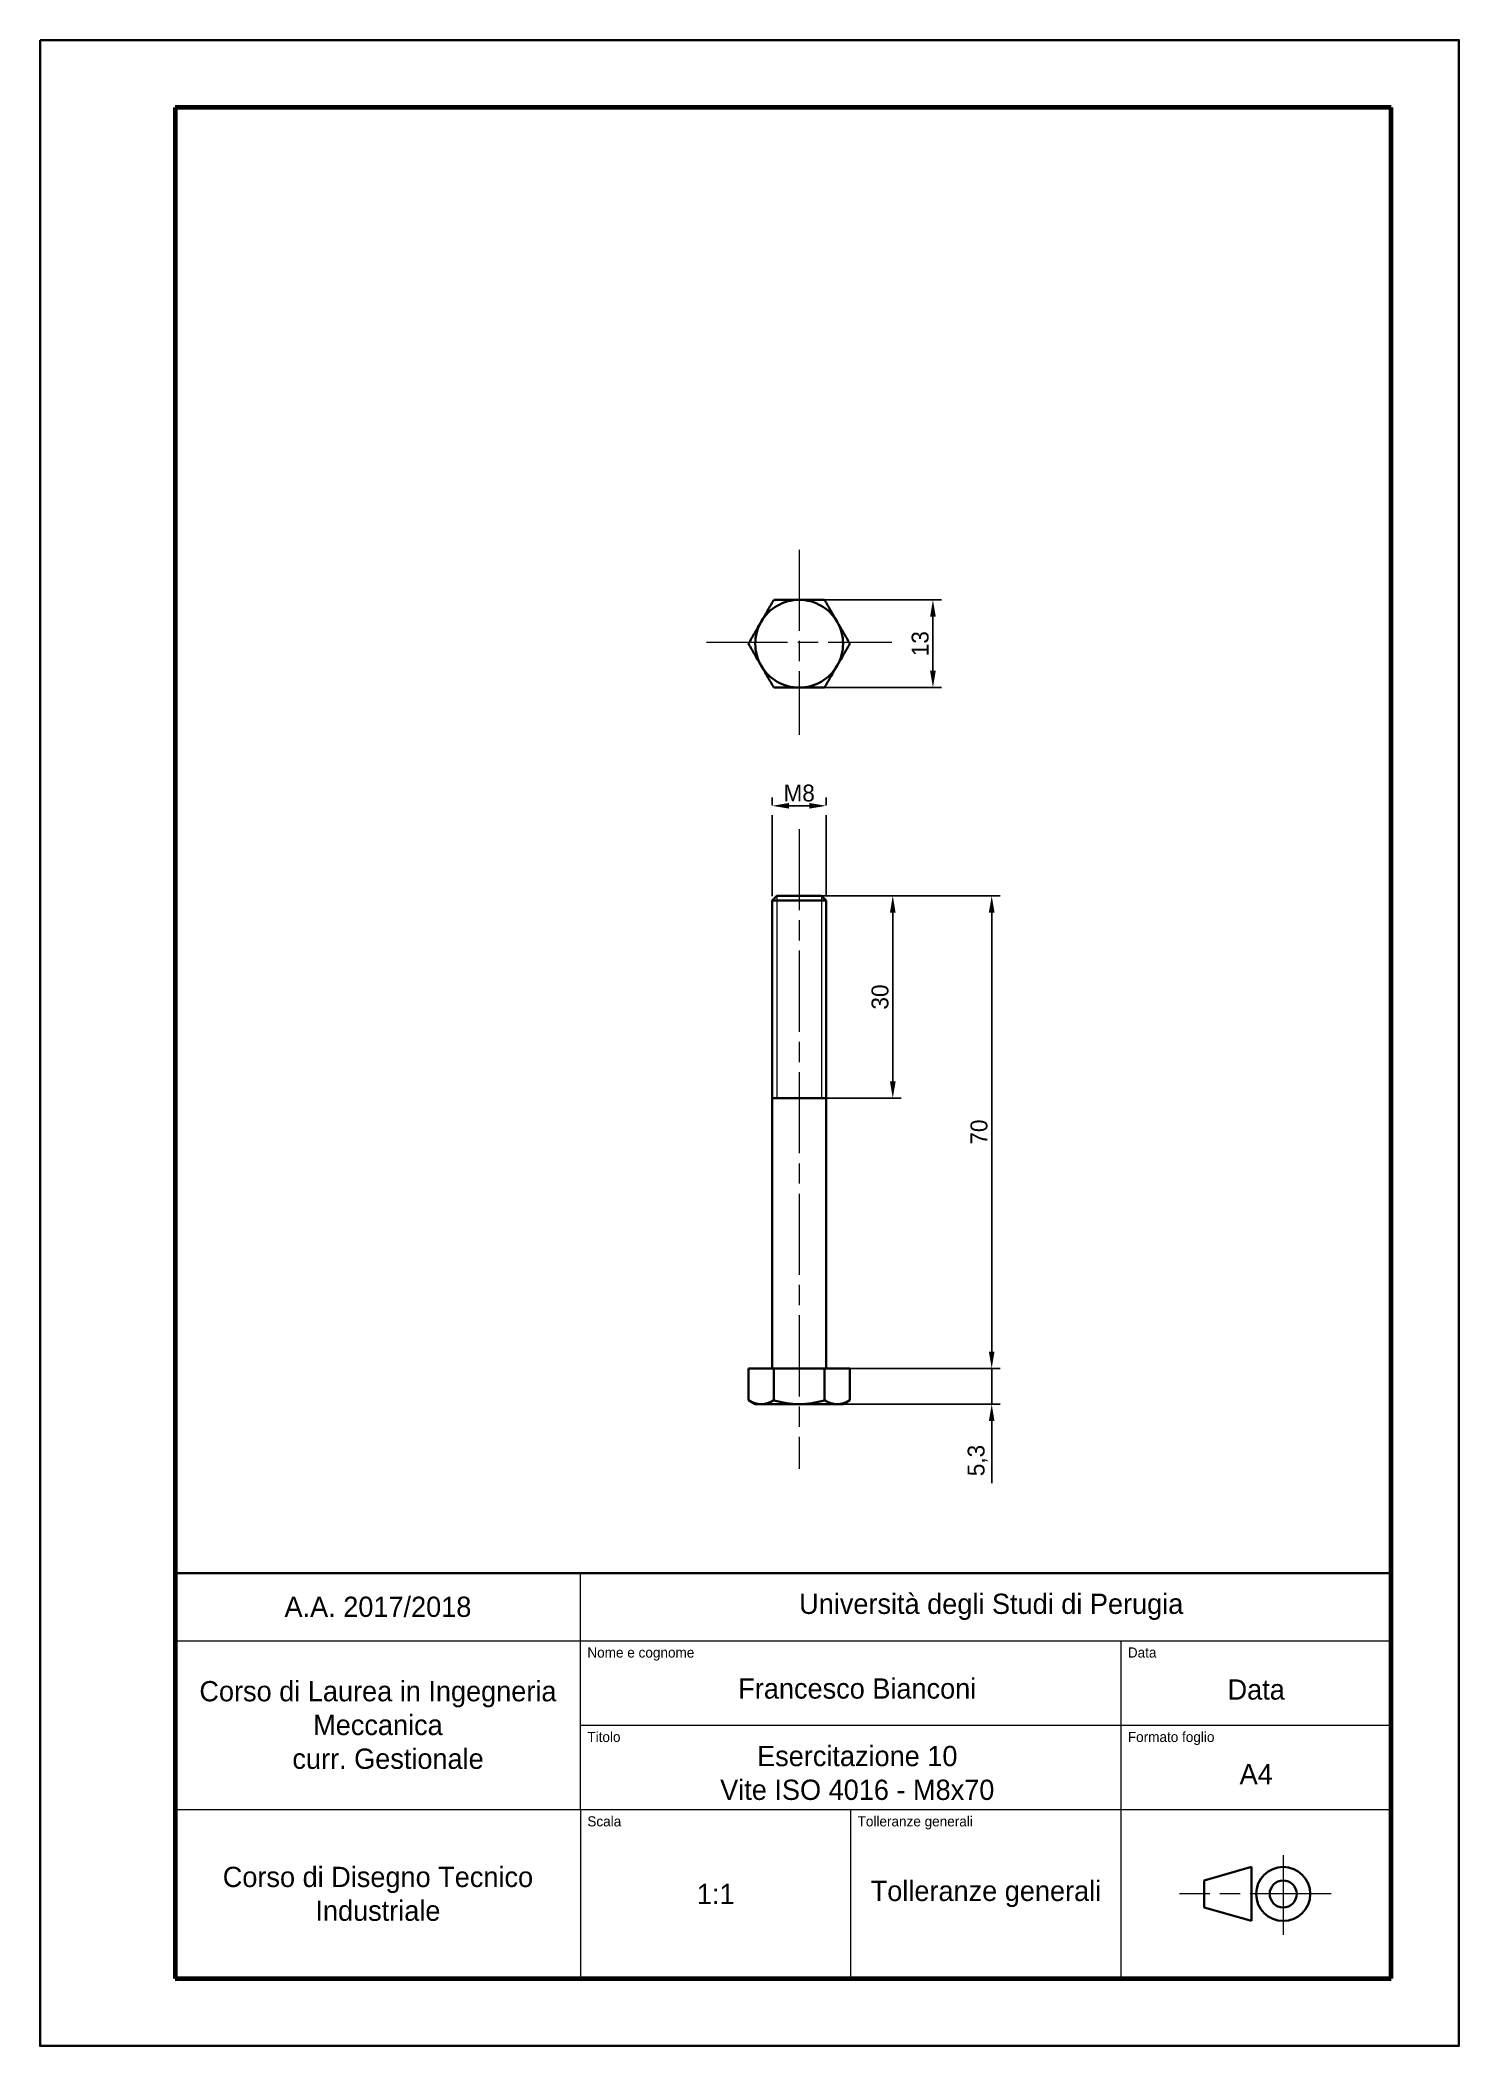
# Model space of a CAD drawing. Header units: millimetres. Extents: x 277 to 487, y -7 to 290.
import ezdxf

# ---------------------------------------------------------------- set-up
doc = ezdxf.new("R2010")
doc.units = ezdxf.units.MM
doc.header["$LTSCALE"] = 0.5
doc.header["$MEASUREMENT"] = 0
doc.linetypes.add('ACAD_ISO08W100', pattern=[36, 24, -3, 6, -3])
doc.layers.get('0').update_dxf_attribs({"linetype": 'CONTINUOUS', "lineweight": 35})
doc.layers.get('Defpoints').update_dxf_attribs({"linetype": 'CONTINUOUS'})
for name, color, linetype, lineweight in [('Assi', 7, 'ACAD_ISO08W100', 18), ('BordoTabella', 7, 'CONTINUOUS', 35), ('Sottili', 7, 'CONTINUOUS', 18), ('Squadratura', 7, 'CONTINUOUS', 70)]:
    doc.layers.add(name, color=color, linetype=linetype, lineweight=lineweight)
doc.dimstyles.new('ISO-25', dxfattribs={"dimtxt": 2.5, "dimasz": 2.5, "dimexe": 1.25, "dimexo": 0.625, "dimtad": 1, "dimtxsty": 'Standard', "dimcen": 2.5, "dimadec": 0, "dimazin": 0, "dimtfac": 1, "dimtmove": 0, "dimatfit": 3, "dimfxl": 1, "dimarcsym": 0})

# ---------------------------------------------------------------- blocks, each defined once
blk = doc.blocks.new('*D14')
at = {"layer": 'Defpoints', "color": 0, "transparency": 16777216}
for p in [(393.77, 93.4), (393.61, 88.1), (417.46, 88.1)]:
    blk.add_point(p, dxfattribs=at)
at = {"layer": 'Sottili', "color": 0, "lineweight": -2, "transparency": 16777216}
for p, q in [((417.46, 95.9), (417.46, 98.4)), ((394.39, 93.4), (418.71, 93.4)), ((417.46, 93.4), (417.46, 88.1)), ((394.24, 88.1), (418.71, 88.1)), ((417.46, 85.6), (417.46, 76.43))]:
    blk.add_line(p, q, dxfattribs=at)
at = {"layer": 'Sottili', "color": 0, "transparency": 16777216}
for points in [[(417.04, 95.9), (417.88, 95.9), (417.46, 93.4)], [(417.04, 85.6), (417.88, 85.6), (417.46, 88.1)]]:
    blk.add_solid(points, dxfattribs=at)
at = {"layer": 'Sottili', "color": 0, "transparency": 16777216, "insert": (415.38, 79.77), "char_height": 2.5, "attachment_point": 5, "rotation": 90}
blk.add_mtext('5,3', dxfattribs=at)
blk = doc.blocks.new('*D15')
at = {"layer": 'Defpoints', "color": 0, "transparency": 16777216}
for p in [(388.96, 163.4), (388.96, 133.4), (402.82, 133.4)]:
    blk.add_point(p, dxfattribs=at)
at = {"layer": 'Sottili', "color": 0, "lineweight": -2, "transparency": 16777216}
for p, q in [((389.59, 163.4), (404.07, 163.4)), ((402.82, 160.9), (402.82, 135.9)), ((389.59, 133.4), (404.07, 133.4))]:
    blk.add_line(p, q, dxfattribs=at)
at = {"layer": 'Sottili', "color": 0, "transparency": 16777216}
for points in [[(402.4, 160.9), (403.24, 160.9), (402.82, 163.4)], [(402.4, 135.9), (403.24, 135.9), (402.82, 133.4)]]:
    blk.add_solid(points, dxfattribs=at)
at = {"layer": 'Sottili', "color": 0, "transparency": 16777216, "insert": (400.94, 148.4), "char_height": 2.5, "attachment_point": 5, "rotation": 90}
blk.add_mtext('30', dxfattribs=at)
blk = doc.blocks.new('*D16')
at = {"layer": 'Defpoints', "color": 0, "transparency": 16777216}
for p in [(388.96, 163.4), (417.46, 163.4), (388.96, 93.4)]:
    blk.add_point(p, dxfattribs=at)
at = {"layer": 'Sottili', "color": 0, "lineweight": -2, "transparency": 16777216}
for p, q in [((389.59, 163.4), (418.71, 163.4)), ((417.46, 95.9), (417.46, 160.9)), ((389.59, 93.4), (418.71, 93.4))]:
    blk.add_line(p, q, dxfattribs=at)
at = {"layer": 'Sottili', "color": 0, "transparency": 16777216}
for points in [[(417.04, 160.9), (417.88, 160.9), (417.46, 163.4)], [(417.04, 95.9), (417.88, 95.9), (417.46, 93.4)]]:
    blk.add_solid(points, dxfattribs=at)
at = {"layer": 'Sottili', "color": 0, "transparency": 16777216, "insert": (415.59, 128.4), "char_height": 2.5, "attachment_point": 5, "rotation": 90}
blk.add_mtext('70', dxfattribs=at)
blk = doc.blocks.new('*D17')
at = {"layer": 'Assi', "color": 0, "lineweight": -2, "transparency": 16777216}
for p, q in [((384.96, 163.33), (384.96, 177.96)), ((387.46, 176.71), (390.46, 176.71)), ((392.96, 163.33), (392.96, 177.96))]:
    blk.add_line(p, q, dxfattribs=at)
at = {"layer": 'Assi', "color": 0, "transparency": 16777216}
for points in [[(387.46, 177.13), (387.46, 176.3), (384.96, 176.71)], [(390.46, 177.13), (390.46, 176.3), (392.96, 176.71)]]:
    blk.add_solid(points, dxfattribs=at)
at = {"layer": 'Defpoints', "color": 0, "transparency": 16777216}
for p in [(392.96, 176.71), (384.96, 162.7), (392.96, 162.7)]:
    blk.add_point(p, dxfattribs=at)
at = {"layer": 'Assi', "color": 0, "transparency": 16777216, "insert": (388.96, 178.59), "char_height": 2.5, "attachment_point": 5}
blk.add_mtext('M8', dxfattribs=at)
blk = doc.blocks.new('*D18')
at = {"layer": 'Defpoints', "color": 0, "transparency": 16777216}
for p in [(388.96, 207.22), (388.96, 194.22), (408.76, 194.22)]:
    blk.add_point(p, dxfattribs=at)
at = {"layer": 'Sottili', "color": 0, "lineweight": -2, "transparency": 16777216}
for p, q in [((389.59, 207.22), (410.01, 207.22)), ((408.76, 204.72), (408.76, 196.72)), ((389.59, 194.22), (410.01, 194.22))]:
    blk.add_line(p, q, dxfattribs=at)
at = {"layer": 'Sottili', "color": 0, "transparency": 16777216}
for points in [[(408.34, 204.72), (409.18, 204.72), (408.76, 207.22)], [(408.34, 196.72), (409.18, 196.72), (408.76, 194.22)]]:
    blk.add_solid(points, dxfattribs=at)
at = {"layer": 'Sottili', "color": 0, "transparency": 16777216, "insert": (406.88, 200.72), "char_height": 2.5, "attachment_point": 5, "rotation": 90}
blk.add_mtext('13', dxfattribs=at)

msp = doc.modelspace()

# ---------------------------------------------------------------- linework, layer by layer
for p, q in [((385.661, 163.401), (384.961, 162.701)), ((385.661, 163.401), (392.261, 163.401)), ((392.961, 162.701), (392.261, 163.401)), ((384.961, 162.701), (384.961, 93.401)), ((392.961, 162.701), (384.961, 162.701)), ((392.961, 93.401), (392.961, 162.701)), ((392.961, 133.401), (384.961, 133.401)), ((381.455, 93.401), (381.455, 88.682)), ((381.455, 93.401), (385.208, 93.401)), ((385.208, 93.401), (385.208, 88.682)), ((385.208, 93.401), (392.714, 93.401)), ((392.714, 93.401), (392.714, 88.682)), ((392.714, 93.401), (396.466, 93.401)), ((396.466, 93.401), (396.466, 88.682)), ((381.455, 88.682), (382.461, 88.101)), ((382.461, 88.101), (383.332, 88.101)), ((383.332, 88.101), (388.961, 88.101)), ((388.961, 88.101), (394.59, 88.101)), ((394.59, 88.101), (395.461, 88.101)), ((395.461, 88.101), (396.466, 88.682))]:
    msp.add_line(p, q)
at = {"linetype": 'Continuous'}
for p, q in [((448.91, 17.592), (455.91, 19.592)), ((455.91, 11.592), (455.91, 19.592)), ((448.91, 13.592), (448.91, 17.592)), ((448.91, 13.592), (455.91, 11.592))]:
    msp.add_line(p, q, dxfattribs=at)
msp.add_lwpolyline([(276.61, 290.092), (276.61, -6.908), (486.61, -6.908), (486.61, 290.092)], close=True)
for radius in [4, 2]:
    msp.add_circle((460.61, 15.592), radius, dxfattribs=at)
for start, end in [(90, 150), (30, 90), (150, 210), (330, 30), (210, 270), (270, 330)]:
    msp.add_arc((388.961, 200.717), 6.5, start, end)
for points, knots in [([(385.208, 207.217), (384.901, 206.686), (384.592, 206.15), (383.967, 205.068), (383.651, 204.521), (383.332, 203.967)], [0, 0, 0, 0, 0.5, 0.5, 1, 1, 1, 1]), ([(385.208, 207.217), (385.818, 207.217), (386.444, 207.217), (387.697, 207.217), (388.327, 207.217), (388.961, 207.217)], [0, 0, 0, 0, 0.5, 0.5, 1, 1, 1, 1]), ([(388.961, 207.217), (389.595, 207.217), (390.239, 207.217), (391.492, 207.217), (392.107, 207.217), (392.714, 207.217)], [0, 0, 0, 0, 0.5, 0.5, 1, 1, 1, 1]), ([(394.59, 203.967), (394.431, 204.243), (394.271, 204.52), (393.954, 205.068), (393.797, 205.341), (393.329, 206.152), (393.02, 206.687), (392.714, 207.217)], [0, 0, 0, 0, 0.25, 0.25, 0.5, 0.5, 1, 1, 1, 1]), ([(383.332, 203.967), (383.172, 203.692), (383.013, 203.415), (382.696, 202.866), (382.539, 202.594), (382.07, 201.782), (381.762, 201.248), (381.455, 200.717)], [0, 0, 0, 0, 0.25, 0.25, 0.5, 0.5, 1, 1, 1, 1]), ([(396.466, 200.717), (396.159, 201.249), (395.85, 201.785), (395.225, 202.867), (394.91, 203.414), (394.59, 203.967)], [0, 0, 0, 0, 0.5, 0.5, 1, 1, 1, 1]), ([(381.455, 200.717), (381.762, 200.186), (382.071, 199.65), (382.696, 198.568), (383.012, 198.021), (383.332, 197.467)], [0, 0, 0, 0, 0.5, 0.5, 1, 1, 1, 1]), ([(394.59, 197.467), (394.749, 197.743), (394.909, 198.02), (395.226, 198.568), (395.383, 198.841), (395.852, 199.652), (396.16, 200.187), (396.466, 200.717)], [0, 0, 0, 0, 0.25, 0.25, 0.5, 0.5, 1, 1, 1, 1]), ([(383.332, 197.467), (383.491, 197.192), (383.651, 196.915), (383.967, 196.366), (384.125, 196.094), (384.593, 195.282), (384.902, 194.748), (385.208, 194.217)], [0, 0, 0, 0, 0.25, 0.25, 0.5, 0.5, 1, 1, 1, 1]), ([(392.714, 194.217), (393.021, 194.749), (393.33, 195.285), (393.955, 196.367), (394.27, 196.914), (394.59, 197.467)], [0, 0, 0, 0, 0.5, 0.5, 1, 1, 1, 1]), ([(385.208, 194.217), (385.818, 194.217), (386.444, 194.217), (387.697, 194.217), (388.327, 194.217), (388.961, 194.217)], [0, 0, 0, 0, 0.5, 0.5, 1, 1, 1, 1]), ([(388.961, 194.217), (389.595, 194.217), (390.239, 194.217), (391.492, 194.217), (392.107, 194.217), (392.714, 194.217)], [0, 0, 0, 0, 0.5, 0.5, 1, 1, 1, 1]), ([(383.332, 88.101), (383.172, 88.101), (383.013, 88.115), (382.696, 88.168), (382.539, 88.208), (382.07, 88.359), (381.762, 88.505), (381.455, 88.682)], [0, 0, 0, 0, 0.25, 0.25, 0.5, 0.5, 1, 1, 1, 1]), ([(385.208, 88.682), (384.901, 88.505), (384.592, 88.359), (383.967, 88.157), (383.651, 88.101), (383.332, 88.101)], [0, 0, 0, 0, 0.5, 0.5, 1, 1, 1, 1]), ([(385.208, 88.682), (385.818, 88.506), (386.444, 88.358), (387.697, 88.156), (388.327, 88.101), (388.961, 88.101)], [0, 0, 0, 0, 0.5, 0.5, 1, 1, 1, 1]), ([(388.961, 88.101), (389.595, 88.101), (390.239, 88.157), (391.492, 88.361), (392.107, 88.507), (392.714, 88.682)], [0, 0, 0, 0, 0.5, 0.5, 1, 1, 1, 1]), ([(394.59, 88.101), (394.431, 88.101), (394.271, 88.115), (393.954, 88.168), (393.797, 88.208), (393.329, 88.359), (393.02, 88.505), (392.714, 88.682)], [0, 0, 0, 0, 0.25, 0.25, 0.5, 0.5, 1, 1, 1, 1]), ([(396.466, 88.682), (396.159, 88.505), (395.85, 88.359), (395.225, 88.157), (394.91, 88.101), (394.59, 88.101)], [0, 0, 0, 0, 0.5, 0.5, 1, 1, 1, 1])]:
    msp.add_open_spline(points, degree=3, knots=knots)
at = {"layer": 'Assi'}
for p, q in [((388.961, 214.634), (388.961, 187.222)), ((375.255, 200.928), (402.667, 200.928)), ((388.961, 173.268), (388.961, 78.529)), ((460.61, 21.31), (460.61, 9.533)), ((467.724, 15.592), (445.235, 15.592))]:
    msp.add_line(p, q, dxfattribs=at)
at = {"layer": 'BordoTabella'}
msp.add_line((296.61, 63.092), (476.61, 63.092), dxfattribs=at)
at = {"layer": 'Sottili'}
for p, q in [((385.661, 163.401), (385.661, 133.401)), ((392.261, 163.401), (392.261, 133.401)), ((356.61, 53.092), (356.61, 63.092)), ((296.61, 53.092), (356.61, 53.092)), ((356.61, 28.092), (356.61, 53.092)), ((356.61, 53.092), (476.61, 53.092)), ((436.61, 28.092), (436.61, 53.092)), ((356.61, 40.592), (436.61, 40.592)), ((436.61, 40.592), (476.61, 40.592)), ((296.61, 28.092), (356.61, 28.092)), ((356.61, 28.092), (476.61, 28.092)), ((356.61, 28.092), (356.61, 3.092)), ((396.61, 3.092), (396.61, 28.092)), ((436.61, 3.092), (436.61, 28.092))]:
    msp.add_line(p, q, dxfattribs=at)
at = {"layer": 'Squadratura'}
for p, q in [((476.61, 280.092), (296.61, 280.092)), ((296.61, 280.092), (296.61, 3.092)), ((476.61, 3.092), (476.61, 280.092)), ((296.61, 3.092), (476.61, 3.092))]:
    msp.add_line(p, q, dxfattribs=at)

# ---------------------------------------------------------------- texts
at = {"layer": 'Sottili'}
for s, insert, char_height, width, attachment_point in [('A.A. 2017/2018', (326.61, 58.092), 3, 82.42252, 5), ('Università degli Studi di Perugia', (417.391, 58.102), 3, 115.50757, 5), ('Nome e cognome', (357.61, 52.092), 1.5, 29.58075, 1), ('Data', (437.61, 52.092), 1.5, 29.58075, 1), ('Francesco Bianconi', (397.563, 45.991), 3, 77.30549, 5), ('Corso di Laurea in Ingegneria Meccanica\\P\\pi-9,l12,t24;curr.^IGestionale', (326.61, 40.592), 3, 57.68781, 5), ('Data', (456.61, 45.842), 3, 57.68781, 5), ('Titolo', (357.61, 39.592), 1.5, 29.58075, 1), ('Formato foglio', (437.61, 39.592), 1.5, 29.58075, 1), ('Esercitazione 10\\PVite ISO 4016 - M8x70', (397.563, 33.491), 3, 77.30549, 5), ('A4', (456.61, 33.342), 3, 57.68781, 5), ('Scala', (357.61, 27.092), 1.5, 29.58075, 1), ('Tolleranze generali', (397.61, 27.092), 1.5, 29.58075, 1), ('Corso di Disegno Tecnico Industriale', (326.61, 15.592), 3, 57.68781, 5), ('1:1', (376.61, 15.592), 3, 57.68781, 5), ('{\\H0.6x;Tolleranze generali} ', (416.61, 15.592), 5, 44.5718, 5)]:
    msp.add_mtext(s, dxfattribs=dict(at, insert=insert, char_height=char_height, width=width, attachment_point=attachment_point))

# ---------------------------------------------------------------- dimensions: what is measured, and where the dimension line sits
at = {"layer": 'Assi'}
dim = msp.add_linear_dim(base=(392.961, 176.714), p1=(384.961, 162.701), p2=(392.961, 162.701), text='M<>', dimstyle='ISO-25', dxfattribs=at)
dim.commit()
dim.dimension.update_dxf_attribs({"geometry": '*D17', "text_midpoint": (388.961, 178.589)})
at = {"layer": 'Sottili'}
for base, p1, p2, picture, middle in [((408.759, 194.217), (388.961, 207.217), (388.961, 194.217), '*D18', (406.884, 200.717)), ((402.82, 133.401), (388.961, 163.401), (388.961, 133.401), '*D15', (400.945, 148.401)), ((417.461, 163.401), (388.961, 93.401), (388.961, 163.401), '*D16', (415.586, 128.401)), ((417.461, 88.101), (393.767, 93.401), (393.615, 88.101), '*D14', (415.377, 79.768))]:
    dim = msp.add_linear_dim(base=base, p1=p1, p2=p2, angle=90, dimstyle='ISO-25', dxfattribs=at)
    dim.commit()
    dim.dimension.update_dxf_attribs({"geometry": picture, "text_midpoint": middle})

doc.saveas('drawing.dxf')
